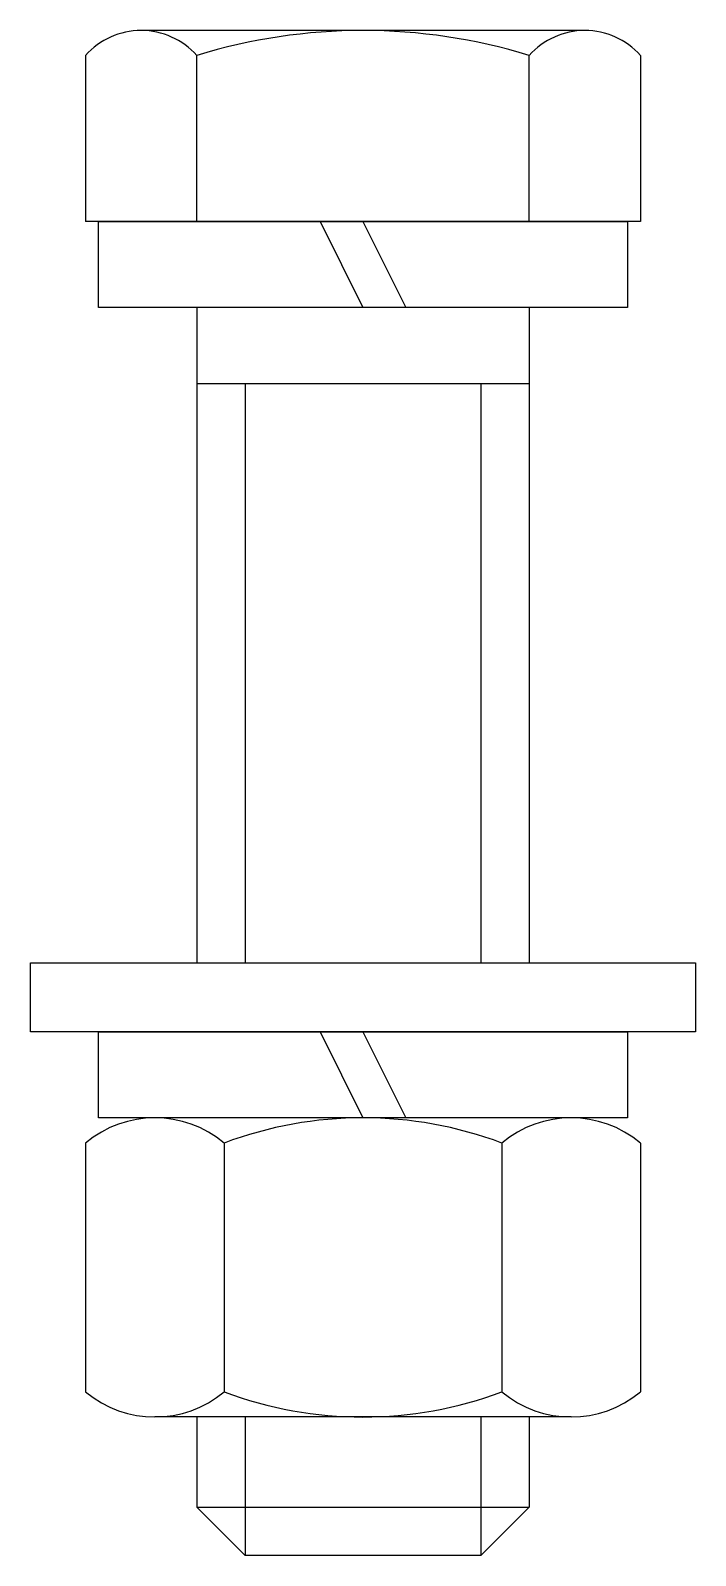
# Model space of a CAD drawing. Extents: x -12 to 12, y -45.1 to 10.
import ezdxf

# ---------------------------------------------------------------- set-up
doc = ezdxf.new("R2010")
doc.units = 0
doc.layers.get('0').update_dxf_attribs({"linetype": 'CONTINUOUS'})

msp = doc.modelspace()

# ---------------------------------------------------------------- linework, layer by layer
for p, q in [((8.008, 10), (-8.007, 10)), ((-10.015, 9.1), (-10.015, 3.1)), ((-6, 3.1), (-6, 9.1)), ((6, 3.1), (6, 9.1)), ((10.015, 9.1), (10.015, 3.1)), ((-8.739, 3.1), (-10.015, 3.1)), ((-9.55, 3.1), (9.55, 3.1)), ((-9.55, 0), (-9.55, 3.1)), ((8.739, 3.1), (-8.739, 3.1)), ((-1.55, 3.1), (0, 0)), ((0, 3.1), (1.55, 0)), ((10.015, 3.1), (8.739, 3.1)), ((9.55, 3.1), (9.55, 0)), ((9.55, 0), (-9.55, 0)), ((-6, 0), (-6, -2.75)), ((6, 0), (6, -2.75)), ((6, -2.75), (-6, -2.75)), ((-6, -2.75), (-6, -23.65)), ((-4.25, -2.75), (-4.25, -23.65)), ((4.25, -2.75), (4.25, -23.65)), ((6, -2.75), (6, -23.65)), ((-12, -23.65), (12, -23.65)), ((-12, -26.15), (-12, -23.65)), ((12, -23.65), (12, -26.15)), ((12, -26.15), (-12, -26.15)), ((-9.55, -26.15), (9.55, -26.15)), ((-9.55, -29.25), (-9.55, -26.15)), ((-1.55, -26.15), (0, -29.25)), ((0, -26.15), (1.55, -29.25)), ((9.55, -26.15), (9.55, -29.25)), ((9.55, -29.25), (-9.55, -29.25)), ((7.511, -29.25), (-7.511, -29.25)), ((-10.015, -30.161), (-10.015, -39.139)), ((-5.007, -30.161), (-5.007, -39.133)), ((5.007, -30.161), (5.007, -39.139)), ((10.015, -30.161), (10.015, -39.139)), ((7.511, -40.05), (-7.511, -40.05)), ((7.511, -40.05), (-7.511, -40.05)), ((-6, -40.05), (-6, -43.3)), ((-4.25, -40.05), (-4.25, -45.05)), ((4.25, -40.05), (4.25, -45.05)), ((6, -40.05), (6, -43.3)), ((-6, -43.3), (-4.25, -45.05)), ((-6, -43.3), (6, -43.3)), ((6, -43.3), (4.25, -45.05)), ((4.25, -45.05), (-4.25, -45.05))]:
    msp.add_line(p, q)
for centre, radius, start, end in [((-8.007, 7.311), 2.689, 41.7048, 138.2952), ((0, -10.45), 20.45, 72.9385, 107.0615), ((8.008, 7.311), 2.689, 41.7048, 138.2952), ((-7.511, -33.145), 3.895, 50, 130), ((0, -43.464), 14.214, 69.3718, 110.6282), ((7.511, -33.145), 3.895, 50, 130), ((-7.511, -36.155), 3.895, 230, 310), ((0, -25.837), 14.214, 249.3718, 290.6282), ((7.511, -36.155), 3.895, 230, 310)]:
    msp.add_arc(centre, radius, start, end)

doc.saveas('drawing.dxf')
